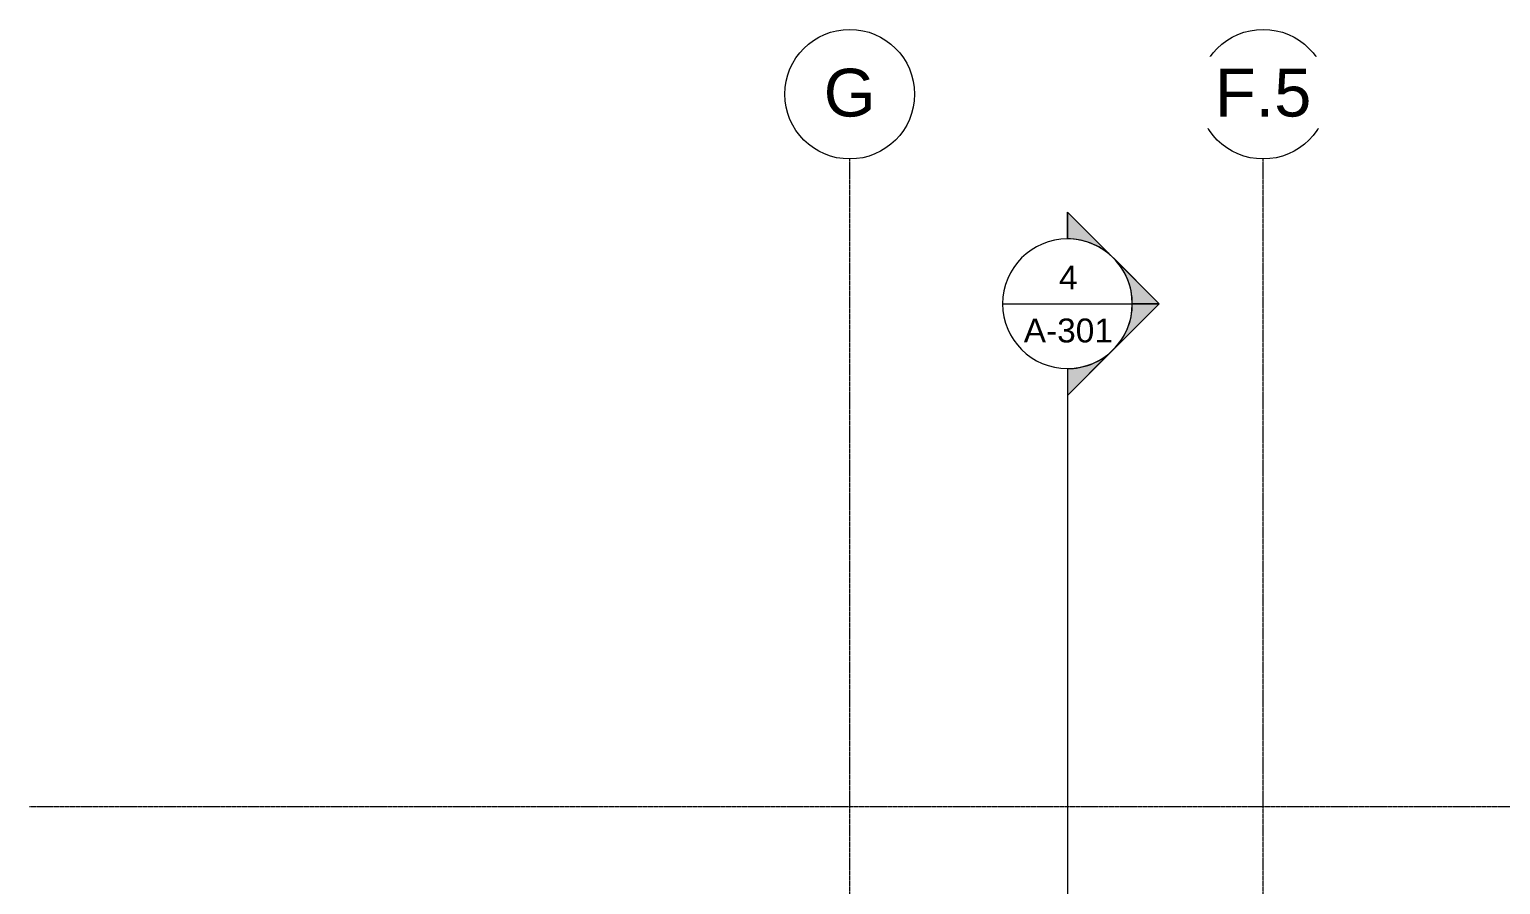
# Model space of a CAD drawing. Header units: inches. Extents: x 20426 to 81837, y -461 to 713.
# Drawn here: x 28834 to 29560, y 290 to 713 of the extents above; entities that cross this region are included whole.
import ezdxf

# ---------------------------------------------------------------- set-up
doc = ezdxf.new("R2010")
doc.units = ezdxf.units.IN
doc.header["$MEASUREMENT"] = 0
doc.linetypes.add('Grid Line 1_2_', pattern=[0.875, 0.5, -0.125, 0.125, -0.125])
for name, color, linetype, lineweight in [('A-FLOR-LEVL', 51, 'Continuous', 9), ('G-ANNO-SYMB', 111, 'Continuous', 9), ('S-GRID', 1, 'Continuous', 9), ('S-GRID-IDEN', 1, 'Continuous', 9)]:
    doc.layers.add(name, color=color, linetype=linetype, lineweight=lineweight)
doc.styles.add('Arial_1', font='arial.ttf', dxfattribs={"height": 23.60479})
doc.styles.add('Arial_2', font='arial.ttf', dxfattribs={"height": 11.802395})

# ---------------------------------------------------------------- blocks, each defined once
blk = doc.blocks.new('Grid - Grid Head - Circle-14747-Elevation - East')
at = {"layer": 'S-GRID-IDEN'}
blk.add_circle((-21150.05, 680.66), 32, dxfattribs=at)
blk = doc.blocks.new('Section - Section Head - Filled-1526-Elevation - East')
at = {"layer": 'G-ANNO-SYMB'}
h = blk.add_hatch(color=256, dxfattribs=at)
edge = h.paths.add_edge_path(flags=0)
edge.add_arc((-22650.59, 577.16), 32.04, 47.9216, 90)
edge.add_line((-22650.59, 609.2), (-22650.59, 622.41))
edge.add_line((-22650.59, 622.41), (-22629.12, 600.94))
h = blk.add_hatch(color=256, dxfattribs=at)
edge = h.paths.add_edge_path(flags=0)
edge.add_line((-22627.96, 599.78), (-22605.33, 577.16))
edge.add_line((-22605.33, 577.16), (-22618.59, 577.16))
edge.add_arc((-22650.59, 577.16), 32, 0, 45)
h = blk.add_hatch(color=256, dxfattribs=at)
edge = h.paths.add_edge_path(flags=0)
edge.add_arc((-22650.59, 577.16), 32, 315, 360)
edge.add_line((-22618.59, 577.16), (-22605.33, 577.16))
edge.add_line((-22605.33, 577.16), (-22627.96, 554.53))
h = blk.add_hatch(color=256, dxfattribs=at)
edge = h.paths.add_edge_path(flags=0)
edge.add_line((-22629.12, 553.37), (-22650.59, 531.9))
edge.add_line((-22650.59, 531.9), (-22650.59, 545.12))
edge.add_arc((-22650.59, 577.16), 32.04, 270, 312.0784)
for p, q in [((-22605.33, 577.16), (-22650.59, 622.41)), ((-22650.59, 609.16), (-22650.59, 622.41)), ((-22629.12, 600.94), (-22650.59, 622.41)), ((-22650.59, 622.41), (-22650.59, 609.2)), ((-22605.33, 577.16), (-22627.96, 599.78)), ((-22605.33, 577.16), (-22650.59, 531.9)), ((-22627.96, 554.53), (-22605.33, 577.16)), ((-22618.59, 577.16), (-22605.33, 577.16)), ((-22605.33, 577.16), (-22618.59, 577.16)), ((-22650.59, 531.9), (-22629.12, 553.37)), ((-22650.59, 545.16), (-22650.59, 531.9)), ((-22650.59, 545.12), (-22650.59, 531.9))]:
    blk.add_line(p, q, dxfattribs=at)
for radius, start, end in [(32, 90, 270), (32.04, 47.9216, 90), (32, 270, 90), (32, 0, 45), (32, 315, 0), (32.04, 270, 312.0784)]:
    blk.add_arc((-22650.59, 577.16), radius, start, end, dxfattribs=at)

msp = doc.modelspace()

# ---------------------------------------------------------------- linework, layer by layer
at = {"layer": 'A-FLOR-LEVL', "linetype": 'Grid Line 1_2_'}
msp.add_line((28833.6, 328.83), (31570.37, 328.83), dxfattribs=at)
at = {"layer": 'G-ANNO-SYMB'}
for p, q in [((29313.88, 577.16), (29377.88, 577.16)), ((29345.88, 545.16), (29345.88, -54.82))]:
    msp.add_line(p, q, dxfattribs=at)
at = {"layer": 'S-GRID', "linetype": 'Grid Line 1_2_'}
for p, q in [((29238.42, -132), (29238.42, 648.66)), ((29442.42, -132), (29442.42, 648.66))]:
    msp.add_line(p, q, dxfattribs=at)

# ---------------------------------------------------------------- block references
at = {"layer": 'G-ANNO-SYMB'}
msp.add_blockref('Section - Section Head - Filled-1526-Elevation - East', (51996.47, 0), dxfattribs=at)
at = {"layer": 'S-GRID-IDEN'}
for p in [(50388.47, 0), (50592.47, 0)]:
    msp.add_blockref('Grid - Grid Head - Circle-14747-Elevation - East', p, dxfattribs=at)

# ---------------------------------------------------------------- texts
at = {"layer": 'G-ANNO-SYMB', "attachment_point": 2, "line_spacing_factor": 0.938532, "style": 'Arial_2'}
for s, insert, char_height, width in [('4', (29346.29, 596.05), 11.8, 10.944), ('A-301', (29346.29, 569.87), 11.802, 52.416)]:
    msp.add_mtext(s, dxfattribs=dict(at, insert=insert, char_height=char_height, width=width))

# ---------------------------------------------------------------- next in the draw order: texts
at = {"layer": 'S-GRID-IDEN', "attachment_point": 2, "line_spacing_factor": 0.938532, "style": 'Arial_1', "bg_fill": 3, "box_fill_scale": 1.25, "bg_fill_color": 0, "bg_fill_transparency": 0}
for s, insert, char_height, width in [('G', (29238.41, 693.24), 23.6, 30.528), ('F.5', (29442.41, 693.24), 23.605, 56.736)]:
    msp.add_mtext(s, dxfattribs=dict(at, insert=insert, char_height=char_height, width=width))

doc.saveas('drawing.dxf')
